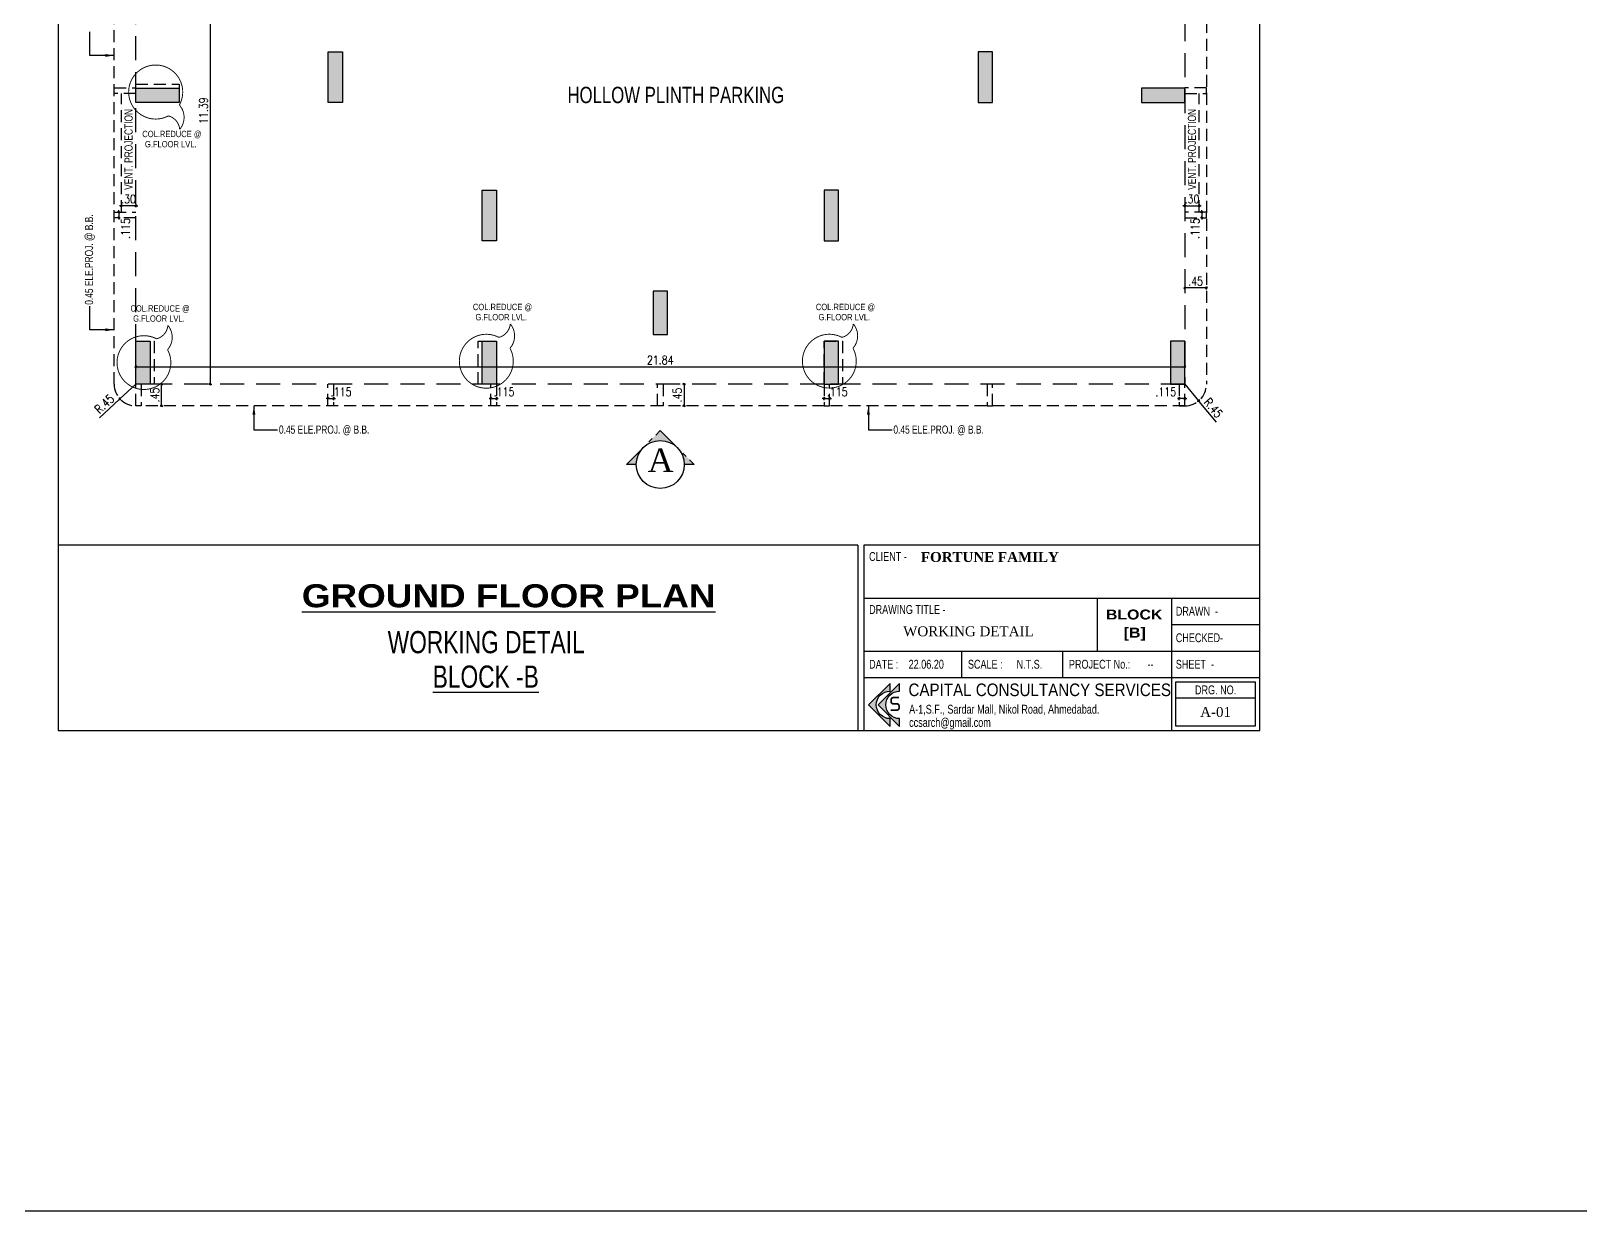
# Model space of a CAD drawing. Header units: inches. Extents: x 14235 to 14499, y 0 to 2549.
# Drawn here: x 14259.02 to 14291.28, y 2336.24 to 2360.81 of the extents above; entities that cross this region are included whole.
import ezdxf
from ezdxf.enums import TextEntityAlignment as Align

# ---------------------------------------------------------------- set-up
doc = ezdxf.new("R2010")
doc.units = ezdxf.units.IN
doc.header["$LTSCALE"] = 0.25
doc.header["$MEASUREMENT"] = 0
doc.header["$PDMODE"] = 35
for name, pattern in [('CENTER2', [1.125, 0.75, -0.125, 0.125, -0.125]), ('CENTERX2', [4, 2.5, -0.5, 0.5, -0.5]), ('DASHEDX2', [1.5, 1, -0.5]), ('HIDDEN', [0.375, 0.25, -0.125])]:
    doc.linetypes.add(name, pattern=pattern)
for name, color, linetype in [('edge back', 34, 'Continuous'), ('edges', 1, 'Continuous'), ('Parking', 7, 'CENTERX2'), ('proj-internal', 1, 'DASHEDX2'), ('SECLINE', 7, 'HIDDEN'), ('text-1', 6, 'Continuous'), ('text-large', 7, 'Continuous'), ('text-small', 7, 'Continuous'), ('vp', 7, 'Continuous'), ('wall', 7, 'Continuous'), ('WORK TEX', 6, 'Continuous'), ('WORKING DIM', 7, 'Continuous')]:
    doc.layers.add(name, color=color, linetype=linetype)
doc.layers.add('P-COL', color=7, linetype='Continuous', lineweight=30)
doc.layers.add('P-COLHAT', color=8, linetype='Continuous', lineweight=25)
doc.styles.add('ARIAL', font='TIMES_0.TTF')
doc.styles.add('ARL', font='swisscl_0.ttf')
doc.styles.add('B', font='ARIBLK_0.TTF')
doc.styles.add('BOLD TIME', font='TIMESBD_0.TTF')
doc.styles.add('Dinesh', font='swisscl_0.ttf')
doc.styles.add('romans', font='romans.shx', dxfattribs={"width": 0.8})
doc.styles.add('SansSerif', font='sanss__.ttf', dxfattribs={"width": 0.8})
doc.dimstyles.new('121', dxfattribs={"dimscale": 0.1, "dimtxt": 1.8, "dimasz": 0.2, "dimexe": 0.03125, "dimexo": 0.25, "dimgap": 0.5, "dimtad": 1, "dimzin": 4, "dimdsep": 46, "dimtxsty": 'romans', "dimblk1": 'MINITICK', "dimblk2": 'MINITICK', "dimsah": 1, "dimcen": 1, "dimse1": 1, "dimse2": 1, "dimclrd": 252, "dimclre": 256, "dimclrt": 7, "dimadec": 3, "dimazin": 0, "dimtfac": 0.8, "dimtix": 1, "dimtmove": 2, "dimatfit": 3, "dimfxl": 0, "dimtolj": 1, "dimtzin": 3, "dimarcsym": 0})
doc.dimstyles.new('DFSGSG', dxfattribs={"dimtxt": 0.17, "dimasz": 0.18, "dimexe": 0.18, "dimexo": 0.0625, "dimgap": 0.09, "dimtad": 1, "dimzin": 0, "dimdsep": 46, "dimtxsty": 'ARIAL', "dimcen": 0.09, "dimse1": 1, "dimse2": 1, "dimaunit": 1, "dimadec": 0, "dimazin": 0, "dimtfac": 1, "dimtix": 1, "dimtofl": 0, "dimtmove": 0, "dimatfit": 3, "dimfxl": 0, "dimtolj": 1, "dimtzin": 0, "dimarcsym": 0})

# ---------------------------------------------------------------- blocks, each defined once
blk = doc.blocks.new('TITLE')
at = {"layer": 'text-large'}
for points in [[(-2.488, 0.359), (-2.488, 0.416), (-2.678, 0.226), (-2.488, 0.036), (-2.488, 0.093), (-2.488, 0.105, -1), (-2.488, 0.348)], [(-2.593, 0.226), (-2.403, 0.036), (-2.403, 0.093), (-2.403, 0.105, -1), (-2.403, 0.348), (-2.403, 0.359), (-2.403, 0.416)]]:
    blk.add_hatch(color=256, dxfattribs=at).paths.add_polyline_path(points)
for points in [[(-2.488, 0.416), (-2.678, 0.226), (-2.488, 0.036), (-2.488, 0.093), (-2.488, 0.105, -1), (-2.488, 0.348), (-2.488, 0.359)], [(-2.403, 0.416), (-2.593, 0.226), (-2.403, 0.036), (-2.403, 0.093), (-2.403, 0.105, -1), (-2.403, 0.348), (-2.403, 0.359)]]:
    blk.add_lwpolyline(points, format="xyb", close=True, dxfattribs=at)
at = {"layer": 'text-small', "color": 174, "true_color": 0x00008f, "const_width": 0.015}
blk.add_lwpolyline([(-2.408, 0.291), (-2.459, 0.291, 0.414214), (-2.479, 0.271), (-2.479, 0.256, 0.414214), (-2.459, 0.236), (-2.428, 0.236, -0.414214), (-2.408, 0.216), (-2.408, 0.2, -0.414214), (-2.428, 0.18), (-2.483, 0.18)], format="xyb", dxfattribs=at)
at = {"layer": 'text-large', "style": 'SansSerif', "width": 0.861038}
blk.add_text(' CAPITAL CONSULTANCY SERVICES', height=0.11133, dxfattribs=at).set_placement((-2.362, 0.304))
at = {"layer": 'text-small', "color": 174, "true_color": 0x00008f, "style": 'ARL'}
for s, p in [('A-1,S.F., Sardar Mall, Nikol Road, Ahmedabad.', (-2.319, 0.149)), ('ccsarch@gmail.com', (-2.319, 0.032))]:
    blk.add_text(s, height=0.07812, dxfattribs=at).set_placement(p)
blk = doc.blocks.new('B')
at = {"layer": 'P-COLHAT', "lineweight": 30}
for points in [[(-0.3, 0), (0, 0), (0, 0.9), (-0.3, 0.9)], [(7.098, 0), (7.398, 0), (7.398, 0.9), (7.098, 0.9)], [(14.139, 0), (13.839, 0), (13.839, 0.9), (14.139, 0.9)], [(21.537, 0), (21.237, 0), (21.237, 0.9), (21.537, 0.9)], [(10.768, -0.144), (10.468, -0.144), (10.468, -1.044), (10.768, -1.044)], [(7.098, -2.682), (7.398, -2.682), (7.398, -1.632), (7.098, -1.632)], [(14.139, -2.682), (13.839, -2.682), (13.839, -1.632), (14.139, -1.632)], [(-0.3, -4.207), (-0.3, -4.507), (0.6, -4.507), (0.6, -4.207)], [(3.244, -5.407), (3.544, -5.407), (3.544, -4.207), (3.244, -4.207)], [(17.988, -5.407), (17.688, -5.407), (17.688, -4.207), (17.988, -4.207)], [(21.537, -4.207), (21.537, -4.507), (20.637, -4.507), (20.637, -4.207)], [(-0.3, -9.199), (-0.3, -8.969), (0.9, -8.969), (0.9, -9.199)], [(4.146, -9.199), (4.146, -8.969), (5.346, -8.969), (5.346, -9.199)], [(6.908, -9.199), (6.908, -8.969), (8.846, -8.969), (8.846, -9.199)], [(20.337, -9.199), (20.337, -8.969), (21.537, -8.969), (21.537, -9.199)], [(-0.3, -13.201), (-0.3, -13.431), (0.9, -13.431), (0.9, -13.201)], [(4.146, -13.201), (4.146, -13.431), (5.346, -13.431), (5.346, -13.201)], [(6.908, -13.201), (6.908, -13.431), (8.846, -13.431), (8.846, -13.201)], [(20.337, -13.201), (20.337, -13.431), (21.537, -13.431), (21.537, -13.201)], [(3.702, -17.677), (4.002, -17.677), (4.002, -18.727), (3.702, -18.727)], [(17.535, -17.677), (17.235, -17.677), (17.235, -18.727), (17.535, -18.727)], [(-0.3, -18.727), (-0.3, -18.427), (0.6, -18.427), (0.6, -18.727)], [(21.537, -18.727), (21.537, -18.427), (20.637, -18.427), (20.637, -18.727)], [(6.908, -20.556), (7.208, -20.556), (7.208, -21.606), (6.908, -21.606)], [(14.329, -20.556), (14.029, -20.556), (14.029, -21.606), (14.329, -21.606)], [(10.768, -22.659), (10.468, -22.659), (10.468, -23.559), (10.768, -23.559)], [(-0.3, -23.695), (0, -23.695), (0, -24.595), (-0.3, -24.595)], [(6.908, -23.695), (7.208, -23.695), (7.208, -24.595), (6.908, -24.595)], [(14.329, -23.695), (14.029, -23.695), (14.029, -24.595), (14.329, -24.595)], [(21.537, -23.695), (21.237, -23.695), (21.237, -24.595), (21.537, -24.595)]]:
    blk.add_hatch(color=256, dxfattribs=at).paths.add_polyline_path(points)
at = {"layer": 'P-COLHAT', "ltscale": 10}
blk.add_hatch(color=256, dxfattribs=at).paths.add_polyline_path([(13.61, -13.201), (15.592, -13.201), (15.592, -9.199), (13.61, -9.199), (13.61, -8.969), (15.744, -8.969), (15.744, -13.431), (13.61, -13.431)])
at = {"layer": 'P-COL'}
for points in [[(-0.3, 0), (0, 0), (0, 0.9), (-0.3, 0.9)], [(7.098, 0), (7.398, 0), (7.398, 0.9), (7.098, 0.9)], [(14.139, 0), (13.839, 0), (13.839, 0.9), (14.139, 0.9)], [(21.537, 0), (21.237, 0), (21.237, 0.9), (21.537, 0.9)], [(10.768, -0.144), (10.468, -0.144), (10.468, -1.044), (10.768, -1.044)], [(7.098, -2.682), (7.398, -2.682), (7.398, -1.632), (7.098, -1.632)], [(14.139, -2.682), (13.839, -2.682), (13.839, -1.632), (14.139, -1.632)], [(-0.3, -4.207), (-0.3, -4.507), (0.6, -4.507), (0.6, -4.207)], [(3.244, -5.407), (3.544, -5.407), (3.544, -4.207), (3.244, -4.207)], [(17.988, -5.407), (17.688, -5.407), (17.688, -4.207), (17.988, -4.207)], [(21.537, -4.207), (21.537, -4.507), (20.637, -4.507), (20.637, -4.207)], [(-0.3, -9.199), (-0.3, -8.969), (0.9, -8.969), (0.9, -9.199)], [(4.146, -9.199), (4.146, -8.969), (5.346, -8.969), (5.346, -9.199)], [(6.908, -9.199), (6.908, -8.969), (8.846, -8.969), (8.846, -9.199)], [(20.337, -9.199), (20.337, -8.969), (21.537, -8.969), (21.537, -9.199)], [(-0.3, -13.201), (-0.3, -13.431), (0.9, -13.431), (0.9, -13.201)], [(4.146, -13.201), (4.146, -13.431), (5.346, -13.431), (5.346, -13.201)], [(6.908, -13.201), (6.908, -13.431), (8.846, -13.431), (8.846, -13.201)], [(20.337, -13.201), (20.337, -13.431), (21.537, -13.431), (21.537, -13.201)], [(3.702, -17.677), (4.002, -17.677), (4.002, -18.727), (3.702, -18.727)], [(17.535, -17.677), (17.235, -17.677), (17.235, -18.727), (17.535, -18.727)], [(-0.3, -18.727), (-0.3, -18.427), (0.6, -18.427), (0.6, -18.727)], [(21.537, -18.727), (21.537, -18.427), (20.637, -18.427), (20.637, -18.727)], [(6.908, -20.556), (7.208, -20.556), (7.208, -21.606), (6.908, -21.606)], [(14.329, -20.556), (14.029, -20.556), (14.029, -21.606), (14.329, -21.606)], [(10.768, -22.659), (10.468, -22.659), (10.468, -23.559), (10.768, -23.559)], [(-0.3, -23.695), (0, -23.695), (0, -24.595), (-0.3, -24.595)], [(6.908, -23.695), (7.208, -23.695), (7.208, -24.595), (6.908, -24.595)], [(14.329, -23.695), (14.029, -23.695), (14.029, -24.595), (14.329, -24.595)], [(21.537, -23.695), (21.237, -23.695), (21.237, -24.595), (21.537, -24.595)]]:
    blk.add_lwpolyline(points, close=True, dxfattribs=at)
at = {"layer": 'P-COL', "ltscale": 10}
blk.add_lwpolyline([(13.61, -13.201), (15.592, -13.201), (15.592, -9.199), (13.61, -9.199), (13.61, -8.969), (15.744, -8.969), (15.744, -13.431), (13.61, -13.431)], close=True, dxfattribs=at)
blk = doc.blocks.new('MINITICK')
at = {"color": 7}
for p, q in [((1, 1), (-1, -1)), ((-1, 0), (1, 0)), ((0, -1.5), (0, 1.5))]:
    blk.add_line(p, q, dxfattribs=at)
blk = doc.blocks.new('*D70')
at = {"layer": 'Defpoints', "color": 0, "transparency": 16777216}
for p in [(14263.015, 2364.852), (14262.748, 2353.457), (14263.015, 2353.457)]:
    blk.add_point(p, dxfattribs=at)
at = {"layer": 'WORKING DIM', "color": 252, "lineweight": -2, "transparency": 16777216}
blk.add_line((14262.748, 2364.832), (14262.748, 2353.477), dxfattribs=at)
at = {"layer": 'WORKING DIM', "color": 252, "lineweight": -2, "transparency": 16777216, "xscale": 0.02, "yscale": 0.02, "zscale": 0.02}
for p, rotation in [((14262.748, 2364.852), 90), ((14262.748, 2353.457), 270)]:
    blk.add_blockref('MINITICK', p, dxfattribs=dict(at, rotation=rotation))
at = {"layer": 'WORKING DIM', "color": 7, "transparency": 16777216, "insert": (14262.608, 2359.154), "char_height": 0.18, "attachment_point": 5, "rotation": 90, "style": 'romans'}
blk.add_mtext('\\A1;11.39', dxfattribs=at)
blk = doc.blocks.new('*D71')
at = {"layer": 'Defpoints', "color": 0, "transparency": 16777216}
for p in [(14261.198, 2355.563), (14283.035, 2355.067), (14283.035, 2353.821)]:
    blk.add_point(p, dxfattribs=at)
at = {"layer": 'WORKING DIM', "color": 252, "lineweight": -2, "transparency": 16777216}
blk.add_line((14261.218, 2353.821), (14283.015, 2353.821), dxfattribs=at)
at = {"layer": 'WORKING DIM', "color": 252, "lineweight": -2, "transparency": 16777216, "xscale": 0.02, "yscale": 0.02, "zscale": 0.02, "rotation": 180}
blk.add_blockref('MINITICK', (14261.198, 2353.821), dxfattribs=at)
at = {"layer": 'WORKING DIM', "color": 252, "lineweight": -2, "transparency": 16777216, "xscale": 0.02, "yscale": 0.02, "zscale": 0.02}
blk.add_blockref('MINITICK', (14283.035, 2353.821), dxfattribs=at)
at = {"layer": 'WORKING DIM', "color": 7, "transparency": 16777216, "insert": (14272.116, 2353.961), "char_height": 0.18, "attachment_point": 5, "style": 'romans'}
blk.add_mtext('\\A1;21.84', dxfattribs=at)
blk = doc.blocks.new('*D827')
at = {"layer": 'Defpoints', "color": 0, "transparency": 16777216}
for p in [(14261.312, 2353.457), (14261.733, 2353.457), (14261.312, 2353.007)]:
    blk.add_point(p, dxfattribs=at)
at = {"layer": 'WORKING DIM', "color": 252, "lineweight": -2, "transparency": 16777216}
blk.add_line((14261.733, 2353.027), (14261.733, 2353.437), dxfattribs=at)
at = {"layer": 'WORKING DIM', "color": 252, "lineweight": -2, "transparency": 16777216, "xscale": 0.02, "yscale": 0.02, "zscale": 0.02}
for p, rotation in [((14261.733, 2353.457), 90), ((14261.733, 2353.007), 270)]:
    blk.add_blockref('MINITICK', p, dxfattribs=dict(at, rotation=rotation))
at = {"layer": 'WORKING DIM', "color": 7, "transparency": 16777216, "insert": (14261.593, 2353.232), "char_height": 0.18, "attachment_point": 5, "rotation": 90, "style": 'romans'}
blk.add_mtext('\\A1;.45', dxfattribs=at)
blk = doc.blocks.new('*D810')
at = {"layer": 'Defpoints', "color": 0, "transparency": 16777216}
for p in [(14283.035, 2353.457), (14283.323, 2353.112)]:
    blk.add_point(p, dxfattribs=at)
at = {"layer": 'WORKING DIM', "color": 252, "lineweight": -2, "transparency": 16777216}
for p, q in [((14283.035, 2353.457), (14283.323, 2353.112)), ((14283.695, 2352.668), (14283.336, 2353.096))]:
    blk.add_line(p, q, dxfattribs=at)
at = {"layer": 'WORKING DIM', "color": 252, "lineweight": -2, "transparency": 16777216, "xscale": 0.02, "yscale": 0.02, "zscale": 0.02, "rotation": 129.9018979571266}
blk.add_blockref('MINITICK', (14283.323, 2353.112), dxfattribs=at)
at = {"layer": 'WORKING DIM', "color": 7, "transparency": 16777216, "insert": (14283.629, 2352.964), "char_height": 0.18, "attachment_point": 5, "rotation": 309.9019, "style": 'romans'}
blk.add_mtext('\\A1;R.45', dxfattribs=at)
blk = doc.blocks.new('*D828')
at = {"layer": 'Defpoints', "color": 0, "transparency": 16777216}
for p in [(14272.939, 2353.457), (14272.611, 2353.007), (14272.939, 2353.007)]:
    blk.add_point(p, dxfattribs=at)
at = {"layer": 'WORKING DIM', "color": 252, "lineweight": -2, "transparency": 16777216}
blk.add_line((14272.611, 2353.437), (14272.611, 2353.027), dxfattribs=at)
at = {"layer": 'WORKING DIM', "color": 252, "lineweight": -2, "transparency": 16777216, "xscale": 0.02, "yscale": 0.02, "zscale": 0.02}
for p, rotation in [((14272.611, 2353.457), 90), ((14272.611, 2353.007), 270)]:
    blk.add_blockref('MINITICK', p, dxfattribs=dict(at, rotation=rotation))
at = {"layer": 'WORKING DIM', "color": 7, "transparency": 16777216, "insert": (14272.471, 2353.232), "char_height": 0.18, "attachment_point": 5, "rotation": 90, "style": 'romans'}
blk.add_mtext('\\A1;.45', dxfattribs=at)
blk = doc.blocks.new('*D829')
at = {"layer": 'Defpoints', "color": 0, "transparency": 16777216}
for p in [(14283.035, 2356.925), (14283.485, 2356.925), (14283.035, 2355.462)]:
    blk.add_point(p, dxfattribs=at)
at = {"layer": 'WORKING DIM', "color": 252, "lineweight": -2, "transparency": 16777216}
blk.add_line((14283.465, 2355.462), (14283.055, 2355.462), dxfattribs=at)
at = {"layer": 'WORKING DIM', "color": 252, "lineweight": -2, "transparency": 16777216, "xscale": 0.02, "yscale": 0.02, "zscale": 0.02, "rotation": 180}
blk.add_blockref('MINITICK', (14283.035, 2355.462), dxfattribs=at)
at = {"layer": 'WORKING DIM', "color": 252, "lineweight": -2, "transparency": 16777216, "xscale": 0.02, "yscale": 0.02, "zscale": 0.02}
blk.add_blockref('MINITICK', (14283.485, 2355.462), dxfattribs=at)
at = {"layer": 'WORKING DIM', "color": 7, "transparency": 16777216, "insert": (14283.26, 2355.602), "char_height": 0.18, "attachment_point": 5, "style": 'romans'}
blk.add_mtext('\\A1;.45', dxfattribs=at)
blk = doc.blocks.new('*D816')
at = {"layer": 'Defpoints', "color": 0, "transparency": 16777216}
for p in [(14261.198, 2353.457), (14260.866, 2353.153)]:
    blk.add_point(p, dxfattribs=at)
at = {"layer": 'WORKING DIM', "color": 252, "lineweight": -2, "transparency": 16777216}
for p, q in [((14261.198, 2353.457), (14260.866, 2353.153)), ((14260.44, 2352.761), (14260.851, 2353.139))]:
    blk.add_line(p, q, dxfattribs=at)
at = {"layer": 'WORKING DIM', "color": 252, "lineweight": -2, "transparency": 16777216, "xscale": 0.02, "yscale": 0.02, "zscale": 0.02, "rotation": 42.54261670138096}
blk.add_blockref('MINITICK', (14260.866, 2353.153), dxfattribs=at)
at = {"layer": 'WORKING DIM', "color": 7, "transparency": 16777216, "insert": (14260.544, 2353.047), "char_height": 0.18, "attachment_point": 5, "rotation": 42.5426, "style": 'romans'}
blk.add_mtext('\\A1;R.45', dxfattribs=at)
blk = doc.blocks.new('*D817')
at = {"layer": 'Defpoints', "color": 0, "transparency": 16777216}
for p in [(14260.898, 2357.174), (14260.898, 2357.168), (14261.198, 2357.168)]:
    blk.add_point(p, dxfattribs=at)
at = {"layer": 'WORKING DIM', "color": 252, "lineweight": -2, "transparency": 16777216}
for p, q in [((14260.878, 2357.174), (14260.858, 2357.174)), ((14261.198, 2357.174), (14260.898, 2357.174)), ((14261.218, 2357.174), (14261.238, 2357.174))]:
    blk.add_line(p, q, dxfattribs=at)
at = {"layer": 'WORKING DIM', "color": 252, "lineweight": -2, "transparency": 16777216, "xscale": 0.02, "yscale": 0.02, "zscale": 0.02}
blk.add_blockref('MINITICK', (14260.898, 2357.174), dxfattribs=at)
at = {"layer": 'WORKING DIM', "color": 252, "lineweight": -2, "transparency": 16777216, "xscale": 0.02, "yscale": 0.02, "zscale": 0.02, "rotation": 180}
blk.add_blockref('MINITICK', (14261.198, 2357.174), dxfattribs=at)
at = {"layer": 'WORKING DIM', "color": 7, "transparency": 16777216, "insert": (14261.048, 2357.314), "char_height": 0.18, "attachment_point": 5, "style": 'romans'}
blk.add_mtext('\\A1;.30', dxfattribs=at)
blk = doc.blocks.new('*D822')
at = {"layer": 'Defpoints', "color": 0, "transparency": 16777216}
for p in [(14283.035, 2357.168), (14283.335, 2357.174), (14283.335, 2357.168)]:
    blk.add_point(p, dxfattribs=at)
at = {"layer": 'WORKING DIM', "color": 252, "lineweight": -2, "transparency": 16777216}
for p, q in [((14283.015, 2357.174), (14282.995, 2357.174)), ((14283.035, 2357.174), (14283.335, 2357.174)), ((14283.355, 2357.174), (14283.375, 2357.174))]:
    blk.add_line(p, q, dxfattribs=at)
at = {"layer": 'WORKING DIM', "color": 252, "lineweight": -2, "transparency": 16777216, "xscale": 0.02, "yscale": 0.02, "zscale": 0.02}
blk.add_blockref('MINITICK', (14283.035, 2357.174), dxfattribs=at)
at = {"layer": 'WORKING DIM', "color": 252, "lineweight": -2, "transparency": 16777216, "xscale": 0.02, "yscale": 0.02, "zscale": 0.02, "rotation": 180}
blk.add_blockref('MINITICK', (14283.335, 2357.174), dxfattribs=at)
at = {"layer": 'WORKING DIM', "color": 7, "transparency": 16777216, "insert": (14283.185, 2357.314), "char_height": 0.18, "attachment_point": 5, "style": 'romans'}
blk.add_mtext('\\A1;.30', dxfattribs=at)
blk = doc.blocks.new('*D826')
at = {"layer": 'Defpoints', "color": 0, "transparency": 16777216}
for p in [(14265.199, 2353.135), (14265.314, 2353.159), (14265.314, 2353.135)]:
    blk.add_point(p, dxfattribs=at)
at = {"layer": 'WORKING DIM', "color": 252, "lineweight": -2, "transparency": 16777216}
for p, q in [((14265.179, 2353.159), (14265.159, 2353.159)), ((14265.199, 2353.159), (14265.314, 2353.159)), ((14265.334, 2353.159), (14265.354, 2353.159))]:
    blk.add_line(p, q, dxfattribs=at)
at = {"layer": 'WORKING DIM', "color": 252, "lineweight": -2, "transparency": 16777216, "xscale": 0.02, "yscale": 0.02, "zscale": 0.02}
blk.add_blockref('MINITICK', (14265.199, 2353.159), dxfattribs=at)
at = {"layer": 'WORKING DIM', "color": 252, "lineweight": -2, "transparency": 16777216, "xscale": 0.02, "yscale": 0.02, "zscale": 0.02, "rotation": 180}
blk.add_blockref('MINITICK', (14265.314, 2353.159), dxfattribs=at)
at = {"layer": 'WORKING DIM', "color": 7, "transparency": 16777216, "insert": (14265.473, 2353.299), "char_height": 0.18, "attachment_point": 5, "style": 'romans'}
blk.add_mtext('\\A1;.115', dxfattribs=at)
blk = doc.blocks.new('*D796')
at = {"layer": 'Defpoints', "color": 0, "transparency": 16777216}
for p in [(14275.527, 2353.135), (14275.641, 2353.159), (14275.641, 2353.135)]:
    blk.add_point(p, dxfattribs=at)
at = {"layer": 'WORKING DIM', "color": 252, "lineweight": -2, "transparency": 16777216}
for p, q in [((14275.507, 2353.159), (14275.487, 2353.159)), ((14275.527, 2353.159), (14275.641, 2353.159)), ((14275.661, 2353.159), (14275.681, 2353.159))]:
    blk.add_line(p, q, dxfattribs=at)
at = {"layer": 'WORKING DIM', "color": 252, "lineweight": -2, "transparency": 16777216, "xscale": 0.02, "yscale": 0.02, "zscale": 0.02}
blk.add_blockref('MINITICK', (14275.527, 2353.159), dxfattribs=at)
at = {"layer": 'WORKING DIM', "color": 252, "lineweight": -2, "transparency": 16777216, "xscale": 0.02, "yscale": 0.02, "zscale": 0.02, "rotation": 180}
blk.add_blockref('MINITICK', (14275.641, 2353.159), dxfattribs=at)
at = {"layer": 'WORKING DIM', "color": 7, "transparency": 16777216, "insert": (14275.801, 2353.299), "char_height": 0.18, "attachment_point": 5, "style": 'romans'}
blk.add_mtext('\\A1;.115', dxfattribs=at)
blk = doc.blocks.new('*D797')
at = {"layer": 'Defpoints', "color": 0, "transparency": 16777216}
for p in [(14282.92, 2353.159), (14282.92, 2353.135), (14283.035, 2353.135)]:
    blk.add_point(p, dxfattribs=at)
at = {"layer": 'WORKING DIM', "color": 252, "lineweight": -2, "transparency": 16777216}
for p, q in [((14282.9, 2353.159), (14282.88, 2353.159)), ((14283.035, 2353.159), (14282.92, 2353.159)), ((14283.055, 2353.159), (14283.075, 2353.159))]:
    blk.add_line(p, q, dxfattribs=at)
at = {"layer": 'WORKING DIM', "color": 252, "lineweight": -2, "transparency": 16777216, "xscale": 0.02, "yscale": 0.02, "zscale": 0.02}
blk.add_blockref('MINITICK', (14282.92, 2353.159), dxfattribs=at)
at = {"layer": 'WORKING DIM', "color": 252, "lineweight": -2, "transparency": 16777216, "xscale": 0.02, "yscale": 0.02, "zscale": 0.02, "rotation": 180}
blk.add_blockref('MINITICK', (14283.035, 2353.159), dxfattribs=at)
at = {"layer": 'WORKING DIM', "color": 7, "transparency": 16777216, "insert": (14282.639, 2353.299), "char_height": 0.18, "attachment_point": 5, "style": 'romans'}
blk.add_mtext('\\A1;.115', dxfattribs=at)
blk = doc.blocks.new('*D798')
at = {"layer": 'Defpoints', "color": 0, "transparency": 16777216}
for p in [(14268.591, 2353.135), (14268.705, 2353.159), (14268.705, 2353.135)]:
    blk.add_point(p, dxfattribs=at)
at = {"layer": 'WORKING DIM', "color": 252, "lineweight": -2, "transparency": 16777216}
for p, q in [((14268.571, 2353.159), (14268.551, 2353.159)), ((14268.591, 2353.159), (14268.705, 2353.159)), ((14268.725, 2353.159), (14268.745, 2353.159))]:
    blk.add_line(p, q, dxfattribs=at)
at = {"layer": 'WORKING DIM', "color": 252, "lineweight": -2, "transparency": 16777216, "xscale": 0.02, "yscale": 0.02, "zscale": 0.02}
blk.add_blockref('MINITICK', (14268.591, 2353.159), dxfattribs=at)
at = {"layer": 'WORKING DIM', "color": 252, "lineweight": -2, "transparency": 16777216, "xscale": 0.02, "yscale": 0.02, "zscale": 0.02, "rotation": 180}
blk.add_blockref('MINITICK', (14268.705, 2353.159), dxfattribs=at)
at = {"layer": 'WORKING DIM', "color": 7, "transparency": 16777216, "insert": (14268.865, 2353.299), "char_height": 0.18, "attachment_point": 5, "style": 'romans'}
blk.add_mtext('\\A1;.115', dxfattribs=at)
blk = doc.blocks.new('*D799')
at = {"layer": 'Defpoints', "color": 0, "transparency": 16777216}
for p in [(14260.82, 2357.039), (14260.82, 2356.925), (14260.844, 2356.925)]:
    blk.add_point(p, dxfattribs=at)
at = {"layer": 'WORKING DIM', "color": 252, "lineweight": -2, "transparency": 16777216}
for p, q in [((14260.844, 2357.059), (14260.844, 2357.079)), ((14260.844, 2357.039), (14260.844, 2356.925)), ((14260.844, 2356.905), (14260.844, 2356.885))]:
    blk.add_line(p, q, dxfattribs=at)
at = {"layer": 'WORKING DIM', "color": 252, "lineweight": -2, "transparency": 16777216, "xscale": 0.02, "yscale": 0.02, "zscale": 0.02}
for p, rotation in [((14260.844, 2357.039), 270), ((14260.844, 2356.925), 90)]:
    blk.add_blockref('MINITICK', p, dxfattribs=dict(at, rotation=rotation))
at = {"layer": 'WORKING DIM', "color": 7, "transparency": 16777216, "insert": (14260.984, 2356.7), "char_height": 0.18, "attachment_point": 5, "rotation": 90, "style": 'romans'}
blk.add_mtext('\\A1;.115', dxfattribs=at)
blk = doc.blocks.new('*D803')
at = {"layer": 'Defpoints', "color": 0, "transparency": 16777216}
for p in [(14283.412, 2357.039), (14283.389, 2356.925), (14283.412, 2356.925)]:
    blk.add_point(p, dxfattribs=at)
at = {"layer": 'WORKING DIM', "color": 252, "lineweight": -2, "transparency": 16777216}
for p, q in [((14283.389, 2357.059), (14283.389, 2357.079)), ((14283.389, 2357.039), (14283.389, 2356.925)), ((14283.389, 2356.905), (14283.389, 2356.885))]:
    blk.add_line(p, q, dxfattribs=at)
at = {"layer": 'WORKING DIM', "color": 252, "lineweight": -2, "transparency": 16777216, "xscale": 0.02, "yscale": 0.02, "zscale": 0.02}
for p, rotation in [((14283.389, 2357.039), 270), ((14283.389, 2356.925), 90)]:
    blk.add_blockref('MINITICK', p, dxfattribs=dict(at, rotation=rotation))
at = {"layer": 'WORKING DIM', "color": 7, "transparency": 16777216, "insert": (14283.249, 2356.7), "char_height": 0.18, "attachment_point": 5, "rotation": 90, "style": 'romans'}
blk.add_mtext('\\A1;.115', dxfattribs=at)

msp = doc.modelspace()

# ---------------------------------------------------------------- hatches: boundary and pattern name
at = {"layer": 'SECLINE'}
h = msp.add_hatch(color=254, dxfattribs=at)
h.paths.add_polyline_path([(14271.411, 2351.786), (14271.763, 2352.139, 0.198912), (14271.617, 2351.786)])
h.paths.add_polyline_path([(14271.763, 2352.139), (14272.116, 2352.492), (14272.469, 2352.139, 0.198912), (14272.116, 2352.285, 0.198912)])
h.paths.add_polyline_path([(14272.615, 2351.786, 0.198912), (14272.469, 2352.139), (14272.822, 2351.786)])

# ---------------------------------------------------------------- linework, layer by layer
at = {"layer": 'edge back', "color": 3, "const_width": 0.0195}
for points in [[(14261.876, 2359.044, -0.321855), (14262.112, 2358.764, 0.372837), (14262.106, 2359.271, 6.819595)], [(14261.63, 2354.403, 0.321855), (14261.866, 2354.683, -0.372837), (14261.859, 2354.177, -6.819595)], [(14268.757, 2354.433, 0.321855), (14268.993, 2354.713, -0.372837), (14268.987, 2354.207, -6.819595)], [(14275.898, 2354.433, 0.321855), (14276.134, 2354.713, -0.372837), (14276.127, 2354.207, -6.819595)]]:
    msp.add_lwpolyline(points, format="xyb", close=True, dxfattribs=at)
at = {"layer": 'edges', "color": 30, "linetype": 'DASHEDX2'}
for p, q in [((14260.748, 2353.457), (14260.748, 2364.402)), ((14283.485, 2364.402), (14283.485, 2353.457)), ((14283.035, 2353.007), (14261.198, 2353.007))]:
    msp.add_line(p, q, dxfattribs=at)
for points in [[(14261.198, 2359.512), (14260.748, 2359.512), (14260.748, 2359.626), (14261.198, 2359.626)], [(14283.035, 2359.512), (14283.485, 2359.512), (14283.485, 2359.626), (14283.035, 2359.626)], [(14261.198, 2356.925), (14260.748, 2356.925), (14260.748, 2357.039), (14261.198, 2357.039)], [(14283.035, 2356.925), (14283.485, 2356.925), (14283.485, 2357.039), (14283.035, 2357.039)], [(14261.312, 2353.457), (14261.312, 2353.007), (14261.198, 2353.007), (14261.198, 2353.457)], [(14265.314, 2353.457), (14265.314, 2353.007), (14265.199, 2353.007), (14265.199, 2353.457)], [(14268.705, 2353.457), (14268.705, 2353.007), (14268.591, 2353.007), (14268.591, 2353.457)], [(14272.173, 2353.457), (14272.173, 2353.007), (14272.059, 2353.007), (14272.059, 2353.457)], [(14275.527, 2353.457), (14275.527, 2353.007), (14275.641, 2353.007), (14275.641, 2353.457)], [(14278.919, 2353.457), (14278.919, 2353.007), (14279.033, 2353.007), (14279.033, 2353.457)], [(14282.92, 2353.457), (14282.92, 2353.007), (14283.035, 2353.007), (14283.035, 2353.457)]]:
    msp.add_lwpolyline(points, dxfattribs=at)
for centre, start, end in [((14261.198, 2353.457), 180, 270), ((14283.035, 2353.457), 270, 360)]:
    msp.add_arc(centre, 0.45, start, end, dxfattribs=at)
at = {"layer": 'proj-internal'}
for p, q in [((14260.898, 2357.039), (14260.898, 2359.512)), ((14283.335, 2357.039), (14283.335, 2359.512))]:
    msp.add_line(p, q, dxfattribs=at)
at = {"layer": 'proj-internal', "ltscale": 2}
msp.add_lwpolyline([(14261.198, 2378.952), (14268.896, 2378.952), (14268.896, 2378.952), (14275.336, 2378.952), (14275.336, 2378.952), (14283.035, 2378.952), (14283.035, 2368.853), (14277.242, 2368.853), (14277.242, 2364.852), (14283.035, 2364.852), (14283.035, 2353.457), (14275.527, 2353.457), (14275.527, 2353.457), (14268.705, 2353.457), (14268.705, 2353.457), (14261.198, 2353.457), (14261.198, 2364.852), (14265.644, 2364.852), (14265.644, 2368.853), (14261.198, 2368.853), (14261.198, 2378.952)], dxfattribs=at)
at = {"layer": 'proj-internal'}
for points in [[(14261.198, 2359.326), (14261.198, 2359.706), (14262.098, 2359.706), (14262.098, 2359.326)], [(14261.198, 2354.357), (14261.578, 2354.357), (14261.578, 2353.457), (14261.198, 2353.457)], [(14268.325, 2354.357), (14268.705, 2354.357), (14268.705, 2353.457), (14268.325, 2353.457)], [(14275.527, 2354.357), (14275.907, 2354.357), (14275.907, 2353.457), (14275.527, 2353.457)]]:
    msp.add_lwpolyline(points, close=True, dxfattribs=at)
at = {"layer": 'SECLINE', "linetype": 'CENTER2', "ltscale": 3}
msp.add_lwpolyline([(14271.617, 2351.786), (14271.411, 2351.786), (14272.116, 2352.492), (14272.822, 2351.786), (14272.615, 2351.786)], dxfattribs=at)
at = {"layer": 'SECLINE', "linetype": 'Continuous', "ltscale": 3}
msp.add_circle((14272.116, 2351.786), 0.499, dxfattribs=at)
at = {"layer": 'text-small'}
msp.add_line((14282.848, 2346.928), (14284.503, 2346.928), dxfattribs=at)
for points in [[(14276.356, 2346.248), (14284.595, 2346.248), (14284.595, 2350.11), (14276.356, 2350.11)], [(14282.848, 2347.259), (14284.503, 2347.259), (14284.503, 2346.34), (14282.848, 2346.34)]]:
    msp.add_lwpolyline(points, close=True, dxfattribs=at)
at = {"layer": 'vp', "color": 1}
for p, q in [((14276.356, 2349.006), (14284.595, 2349.006)), ((14281.22, 2347.903), (14281.22, 2349.006)), ((14282.756, 2349.006), (14282.756, 2347.351)), ((14282.756, 2348.455), (14284.595, 2348.455)), ((14276.356, 2347.903), (14284.595, 2347.903)), ((14278.395, 2347.351), (14278.395, 2347.903)), ((14280.493, 2347.351), (14280.493, 2347.903)), ((14276.356, 2347.351), (14284.595, 2347.351)), ((14282.756, 2347.351), (14282.756, 2346.248))]:
    msp.add_line(p, q, dxfattribs=at)
at = {"layer": 'vp'}
msp.add_line((14279.936, 2347.359), (14279.936, 2347.351), dxfattribs=at)
msp.add_line((14279.936, 2347.359), (14279.936, 2347.351), dxfattribs=at)
at = {"layer": 'wall'}
for q in [(14259.582, 2350.11), (14276.23, 2346.248)]:
    msp.add_line((14276.23, 2350.11), q, dxfattribs=at)
at = {"layer": 'wall', "color": 2}
msp.add_lwpolyline([(14234.754, 2480.46), (14429.385, 2480.46), (14429.385, 2336.243), (14234.754, 2336.243)], close=True, dxfattribs=at)
at = {"layer": 'wall'}
msp.add_lwpolyline([(14284.595, 2381.62), (14259.582, 2381.62), (14259.582, 2346.248), (14284.595, 2346.248)], close=True, dxfattribs=at)

# ---------------------------------------------------------------- block references
at = {"xscale": 2.354142186696871, "yscale": 2.354142186696871, "zscale": 2.354142186696871}
msp.add_blockref('TITLE', (14282.756, 2346.248), dxfattribs=at)
at = {"layer": 'P-COL'}
msp.add_blockref('B', (14261.498, 2378.052), dxfattribs=at)

# ---------------------------------------------------------------- texts
at = {"layer": 'Parking', "style": 'Dinesh'}
msp.add_text('HOLLOW PLINTH PARKING', height=0.34, rotation=359.9939, dxfattribs=at).set_placement((14270.184, 2359.31))
at = {"layer": 'SECLINE', "color": 7, "style": 'ARIAL'}
msp.add_text('A', height=0.49, rotation=359.9991, dxfattribs=at).set_placement((14271.856, 2351.632))
at = {"layer": 'text-1', "color": 7, "style": 'ARL'}
for s, p in [('COL.REDUCE @', (14261.95, 2358.668)), ('G.FLOOR LVL.', (14261.926, 2358.456)), ('COL.REDUCE @', (14261.704, 2355.036)), ('COL.REDUCE @', (14268.832, 2355.066)), ('COL.REDUCE @', (14275.972, 2355.066)), ('G.FLOOR LVL.', (14261.68, 2354.825)), ('G.FLOOR LVL.', (14268.807, 2354.855)), ('G.FLOOR LVL.', (14275.948, 2354.855))]:
    msp.add_text(s, height=0.13185, dxfattribs=at).set_placement(p, align=Align.MIDDLE_CENTER)
at = {"layer": 'text-large', "style": 'B'}
msp.add_text('%%UGROUND FLOOR PLAN', height=0.48, dxfattribs=at).set_placement((14268.96, 2349.053), align=Align.MIDDLE_CENTER)
at = {"layer": 'text-large', "style": 'ARL'}
for s, p in [('WORKING DETAIL ', (14268.558, 2347.857)), ('%%UBLOCK -B', (14268.483, 2347.139))]:
    msp.add_text(s, height=0.46158, dxfattribs=at).set_placement(p, align=Align.CENTER)
at = {"layer": 'text-small'}
for s, height, style, p in [('CLIENT -', 0.1839, 'ARL', (14276.463, 2349.779)), ('FORTUNE FAMILY ', 0.20691, 'BOLD TIME', (14277.54, 2349.757)), ('DRAWING TITLE -', 0.18392, 'ARL', (14276.463, 2348.675)), ('BLOCK', 0.2069, 'B', (14281.393, 2348.559)), ('WORKING DETAIL ', 0.20691, 'ARIAL', (14277.173, 2348.21)), ('[B]', 0.2069, 'B', (14281.763, 2348.182))]:
    msp.add_text(s, height=height, dxfattribs=dict(at, style=style)).set_placement(p)
at = {"layer": 'text-small', "style": 'ARL'}
for s, height, p in [('DRAWN  -', 0.1839, (14282.848, 2348.731)), ('CHECKED-', 0.1839, (14282.848, 2348.179)), ('DATE :', 0.1839, (14276.463, 2347.627)), ('22.06.20', 0.1839, (14277.286, 2347.627)), ('SCALE :', 0.1839, (14278.52, 2347.627)), ('N.T.S.', 0.1839, (14279.533, 2347.627)), ('PROJECT No.:', 0.18392, (14280.622, 2347.627)), ('SHEET  -', 0.1839, (14282.848, 2347.627)), ('--', 0.1839, (14282.258, 2347.627))]:
    msp.add_text(s, height=height, dxfattribs=at).set_placement(p, align=Align.MIDDLE_LEFT)
at = {"layer": 'text-small'}
for s, height, style, p in [('DRG. NO.', 0.1839, 'ARL', (14283.676, 2347.093)), ('A-01', 0.2069, 'ARIAL', (14283.676, 2346.634))]:
    msp.add_text(s, height=height, dxfattribs=dict(at, style=style)).set_placement(p, align=Align.MIDDLE_CENTER)
at = {"layer": 'WORK TEX', "color": 3, "style": 'ARL'}
for p in [(14261.048, 2358.371), (14283.184, 2358.371)]:
    msp.add_text('VENT. PROJECTION ', height=0.17, rotation=90, dxfattribs=at).set_placement(p, align=Align.MIDDLE_CENTER)
at = {"layer": 'WORK TEX', "style": 'ARL'}
msp.add_text('0.45 ELE.PROJ. @ B.B.', height=0.17, rotation=90, dxfattribs=at).set_placement((14260.224, 2356.053), align=Align.MIDDLE_CENTER)
for p in [(14265.119, 2352.513), (14277.91, 2352.513)]:
    msp.add_text('0.45 ELE.PROJ. @ B.B.', height=0.17, dxfattribs=at).set_placement(p, align=Align.MIDDLE_CENTER)

# ---------------------------------------------------------------- dimensions: what is measured, and where the dimension line sits
at = {"layer": 'WORKING DIM'}
for base, p1, p2, angle, picture, middle in [((14262.7483, 2353.457), (14263.0145, 2364.8518), (14263.0145, 2353.457), 90, '*D70', (14262.6083, 2359.1544)), ((14283.335, 2357.174), (14283.035, 2357.168), (14283.335, 2357.168), 180, '*D822', (14283.185, 2357.314)), ((14261.733, 2353.457), (14261.312, 2353.007), (14261.312, 2353.457), 90, '*D827', (14261.593, 2353.232)), ((14272.611, 2353.007), (14272.939, 2353.457), (14272.939, 2353.007), 90, '*D828', (14272.471, 2353.232))]:
    dim = msp.add_linear_dim(base=base, p1=p1, p2=p2, angle=angle, dimstyle='121', override={"dimfxl": 0.18, "dimfxlon": 1}, dxfattribs=at)
    dim.commit()
    dim.dimension.update_dxf_attribs({"geometry": picture, "text_midpoint": middle})
for base, p1, p2, picture, middle in [((14260.898, 2357.174), (14261.198, 2357.168), (14260.898, 2357.168), '*D817', (14261.048, 2357.314)), ((14283.035, 2355.462), (14283.485, 2356.925), (14283.035, 2356.925), '*D829', (14283.26, 2355.602)), ((14283.035, 2353.821), (14261.198, 2355.563), (14283.035, 2355.067), '*D71', (14272.116, 2353.961))]:
    dim = msp.add_linear_dim(base=base, p1=p1, p2=p2, dimstyle='121', override={"dimfxl": 0.18, "dimfxlon": 1}, dxfattribs=at)
    dim.commit()
    dim.dimension.update_dxf_attribs({"geometry": picture, "text_midpoint": middle})
for base, p1, p2, angle, picture, middle in [((14260.844, 2356.925), (14260.82, 2357.039), (14260.82, 2356.925), 270, '*D799', (14260.984, 2356.7)), ((14283.389, 2356.925), (14283.412, 2357.039), (14283.412, 2356.925), 270, '*D803', (14283.249, 2356.7)), ((14282.92, 2353.159), (14283.035, 2353.135), (14282.92, 2353.135), 180, '*D797', (14282.639, 2353.299))]:
    dim = msp.add_linear_dim(base=base, p1=p1, p2=p2, angle=angle, text='.115', dimstyle='121', override={"dimfxl": 0.18, "dimfxlon": 1}, dxfattribs=at)
    dim.commit()
    dim.dimension.update_dxf_attribs({"geometry": picture, "text_midpoint": middle, "dimtype": 160})
for center, mpoint, picture, middle in [((14261.198, 2353.457), (14260.866, 2353.153), '*D816', (14260.544, 2353.047)), ((14283.035, 2353.457), (14283.323, 2353.112), '*D810', (14283.629, 2352.964))]:
    dim = msp.add_radius_dim(center=center, mpoint=mpoint, dimstyle='121', override={"dimfxl": 0.18, "dimfxlon": 1}, dxfattribs=at)
    dim.commit()
    dim.dimension.update_dxf_attribs({"geometry": picture, "text_midpoint": middle})
for base, p1, p2, picture, middle in [((14265.314, 2353.159), (14265.199, 2353.135), (14265.314, 2353.135), '*D826', (14265.473, 2353.299)), ((14268.705, 2353.159), (14268.591, 2353.135), (14268.705, 2353.135), '*D798', (14268.865, 2353.299)), ((14275.641, 2353.159), (14275.527, 2353.135), (14275.641, 2353.135), '*D796', (14275.801, 2353.299))]:
    dim = msp.add_linear_dim(base=base, p1=p1, p2=p2, text='.115', dimstyle='121', override={"dimfxl": 0.18, "dimfxlon": 1}, dxfattribs=at)
    dim.commit()
    dim.dimension.update_dxf_attribs({"geometry": picture, "text_midpoint": middle, "dimtype": 160})

# ---------------------------------------------------------------- leaders
at = {"layer": 'wall'}
for points in [[(14260.746, 2360.303), (14260.244, 2360.303), (14260.244, 2360.794)], [(14260.746, 2354.591), (14260.244, 2354.591), (14260.244, 2355.082)], [(14263.657, 2353.007), (14263.657, 2352.505), (14264.148, 2352.505)], [(14276.449, 2353.007), (14276.449, 2352.505), (14276.94, 2352.505)]]:
    msp.add_leader(points, dimstyle='DFSGSG', override={"dimgap": 0.09, "dimtad": 0, "dimarcsym": 1}, dxfattribs=at)

doc.saveas('drawing.dxf')
